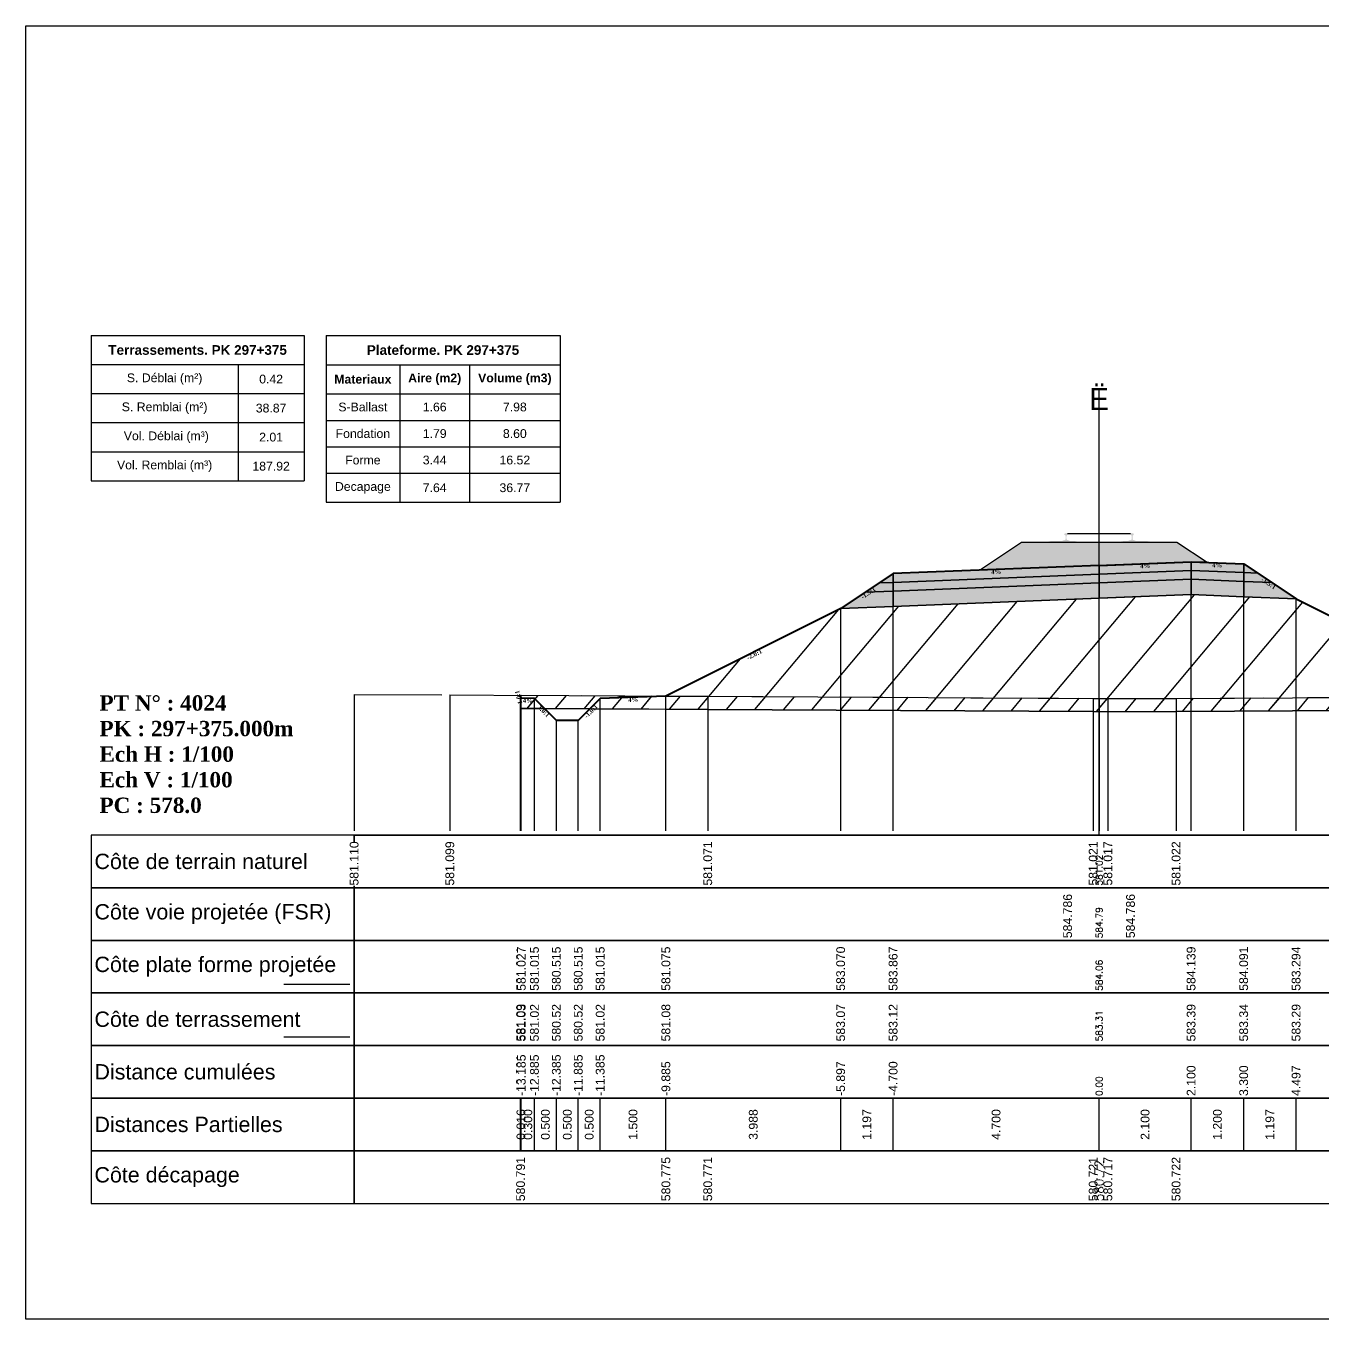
# Model space of a CAD drawing. Header units: millimetres. Extents: x 2762 to 3076, y 916 to 3305.
# Drawn here: x 3026.54 to 3056.12, y 2343.65 to 2373.15 of the extents above; entities that cross this region are included whole.
import ezdxf

# ---------------------------------------------------------------- set-up
doc = ezdxf.new("R2010")
doc.units = ezdxf.units.MM
doc.header["$LTSCALE"] = 2
doc.linetypes.add('CACHE', pattern=[9.525, 6.35, -3.175])
doc.linetypes.add('DASHED', pattern=[0.75, 0.5, -0.25])
for name, color, linetype in [('C-ANNO-TABL', 1, 'Continuous'), ('C-ANNO-TABL-TEXT', 150, 'Continuous'), ('C-ANNO-TABL-TITL', 150, 'Continuous'), ('C-ANNO-TABL-TTBL', 5, 'Continuous'), ('C-ROAD-CORR', 5, 'Continuous'), ('C-ROAD-SCTN', 7, 'Continuous')]:
    doc.layers.add(name, color=color, linetype=linetype)
doc.styles.add('ARIAL', font='arial.ttf')
doc.styles.add('C3D_Etiquette', font='romans.shx')
doc.styles.add('C3D_Profil_Travers', font='romans.shx')
doc.styles.get("Standard").update_dxf_attribs({"font": 'arial.ttf'})

msp = doc.modelspace()

# ---------------------------------------------------------------- hatches: boundary and pattern name
at = {"linetype": 'Continuous', "lineweight": -3}
msp.add_hatch(color=254, dxfattribs=at).paths.add_polyline_path([(3049.812, 2361.187), (3049.812, 2361.372), (3049.927, 2361.393), (3050.275, 2361.393), (3050.275, 2361.398), (3050.201, 2361.398), (3050.201, 2361.408), (3050.202, 2361.409), (3050.204, 2361.41), (3050.205, 2361.41), (3050.225, 2361.412), (3050.228, 2361.412), (3050.231, 2361.413), (3050.259, 2361.424), (3050.262, 2361.425), (3050.263, 2361.426), (3050.264, 2361.428), (3050.265, 2361.432), (3050.266, 2361.439), (3050.267, 2361.448), (3050.268, 2361.459), (3050.268, 2361.482), (3050.267, 2361.498), (3050.267, 2361.505), (3050.266, 2361.511), (3050.265, 2361.515), (3050.265, 2361.517), (3050.264, 2361.521), (3050.263, 2361.522), (3050.262, 2361.524), (3050.261, 2361.525), (3050.26, 2361.526), (3050.244, 2361.531), (3050.242, 2361.533), (3050.241, 2361.534), (3050.24, 2361.535), (3050.24, 2361.538), (3050.24, 2361.556), (3050.241, 2361.56), (3050.242, 2361.563), (3050.244, 2361.565), (3050.246, 2361.566), (3050.249, 2361.568), (3050.25, 2361.568), (3050.254, 2361.569), (3050.258, 2361.569), (3050.261, 2361.57), (3050.265, 2361.57), (3050.27, 2361.57), (3050.273, 2361.57), (3050.276, 2361.57), (3050.28, 2361.57), (3050.283, 2361.57), (3050.287, 2361.57), (3050.292, 2361.57), (3050.295, 2361.569), (3050.299, 2361.569), (3050.303, 2361.568), (3050.304, 2361.568), (3050.306, 2361.566), (3050.309, 2361.565), (3050.311, 2361.563), (3050.312, 2361.56), (3050.312, 2361.556), (3050.312, 2361.538), (3050.312, 2361.535), (3050.312, 2361.534), (3050.311, 2361.533), (3050.309, 2361.531), (3050.293, 2361.526), (3050.292, 2361.525), (3050.29, 2361.524), (3050.289, 2361.522), (3050.289, 2361.521), (3050.288, 2361.517), (3050.287, 2361.515), (3050.287, 2361.511), (3050.286, 2361.505), (3050.285, 2361.498), (3050.285, 2361.482), (3050.285, 2361.459), (3050.286, 2361.448), (3050.287, 2361.439), (3050.288, 2361.432), (3050.289, 2361.428), (3050.29, 2361.426), (3050.291, 2361.425), (3050.293, 2361.424), (3050.322, 2361.413), (3050.325, 2361.412), (3050.328, 2361.412), (3050.348, 2361.41), (3050.349, 2361.41), (3050.35, 2361.409), (3050.351, 2361.408), (3050.351, 2361.398), (3050.277, 2361.398), (3050.277, 2361.393), (3050.481, 2361.393), (3050.613, 2361.362), (3051.447, 2361.362), (3051.578, 2361.393), (3051.782, 2361.393), (3051.782, 2361.398), (3051.708, 2361.398), (3051.708, 2361.408), (3051.709, 2361.409), (3051.711, 2361.41), (3051.712, 2361.41), (3051.732, 2361.412), (3051.735, 2361.412), (3051.738, 2361.413), (3051.766, 2361.424), (3051.769, 2361.425), (3051.77, 2361.426), (3051.771, 2361.428), (3051.772, 2361.432), (3051.773, 2361.439), (3051.774, 2361.448), (3051.775, 2361.459), (3051.775, 2361.482), (3051.774, 2361.498), (3051.774, 2361.505), (3051.773, 2361.511), (3051.772, 2361.515), (3051.772, 2361.517), (3051.771, 2361.521), (3051.77, 2361.522), (3051.769, 2361.524), (3051.768, 2361.525), (3051.767, 2361.526), (3051.751, 2361.531), (3051.749, 2361.533), (3051.748, 2361.534), (3051.747, 2361.535), (3051.747, 2361.538), (3051.747, 2361.556), (3051.748, 2361.56), (3051.749, 2361.563), (3051.751, 2361.565), (3051.753, 2361.566), (3051.756, 2361.568), (3051.757, 2361.568), (3051.761, 2361.569), (3051.765, 2361.569), (3051.768, 2361.57), (3051.772, 2361.57), (3051.777, 2361.57), (3051.78, 2361.57), (3051.783, 2361.57), (3051.787, 2361.57), (3051.79, 2361.57), (3051.794, 2361.57), (3051.799, 2361.57), (3051.802, 2361.569), (3051.806, 2361.569), (3051.81, 2361.568), (3051.811, 2361.568), (3051.813, 2361.566), (3051.816, 2361.565), (3051.818, 2361.563), (3051.819, 2361.56), (3051.819, 2361.556), (3051.819, 2361.538), (3051.819, 2361.535), (3051.819, 2361.534), (3051.818, 2361.533), (3051.816, 2361.531), (3051.8, 2361.526), (3051.799, 2361.525), (3051.797, 2361.524), (3051.796, 2361.522), (3051.796, 2361.521), (3051.795, 2361.517), (3051.794, 2361.515), (3051.794, 2361.511), (3051.793, 2361.505), (3051.792, 2361.498), (3051.792, 2361.482), (3051.792, 2361.459), (3051.793, 2361.448), (3051.794, 2361.439), (3051.795, 2361.432), (3051.796, 2361.428), (3051.797, 2361.426), (3051.798, 2361.425), (3051.8, 2361.424), (3051.829, 2361.413), (3051.832, 2361.412), (3051.835, 2361.412), (3051.855, 2361.41), (3051.856, 2361.41), (3051.857, 2361.409), (3051.858, 2361.408), (3051.858, 2361.398), (3051.784, 2361.398), (3051.784, 2361.393), (3052.132, 2361.393), (3052.247, 2361.372), (3052.247, 2361.187)])
h = msp.add_hatch(dxfattribs=at)
h.set_pattern_fill('GRAVEL', color=252, scale=0.009, style=0)
h.set_pattern_definition([(228.0128, (3048.461781, 2360.958536), (-1.8288, -2.0574), [0.030755, -3.0447435]), (184.96974, (3048.441207, 2360.935676), (2.743199999, 0.228600013), [0.0527764, -5.2248644]), (132.51045, (3048.388629, 2360.931104), (2.286, -2.5146), [0.0372133, -3.684125]), (267.2737, (3048.299475, 2360.873954), (0.2286, 4.572), [0.0480604, -4.7579794]), (292.83365, (3048.297189, 2360.825948), (-1.143, 2.7432), [0.047127, -4.6655827]), (357.2737, (3048.315477, 2360.782514), (-4.572, 0.2286), [0.0480604, -4.7579794]), (37.69424, (3048.363483, 2360.7802276), (-2.9718, -2.286), [0.0635574, -6.2921804]), (72.25533, (3048.413775, 2360.81909), (1.6002, 5.0292), [0.0600048, -5.940473]), (121.42957, (3048.432063, 2360.87624), (-1.8288, 2.9718), [0.048223, -4.774099]), (175.23636, (3048.406917, 2360.917388), (2.5146, -0.2286), [0.055054, -2.697654]), (222.39744, (3048.352053, 2360.9219596), (-2.7432, -2.5146), [0.071197, -7.0485095]), (138.81407, (3048.52579, 2360.871668), (-1.6002, 1.3716), [0.0243004, -2.405751]), (171.46923, (3048.507501, 2360.88767), (2.9718, -0.4572), [0.0462314, -4.5769175]), (225, (3048.46178, 2360.89453), (-3e-17, -0.2286), [0.032329, -0.29096]), (203.1986, (3048.44578, 2360.92196), (1.143, 0.4572), [0.01741, -1.723556]), (291.8014, (3048.429777, 2360.9151), (-0.2286, 0.6858), [0.024621, -1.206428]), (30.9638, (3048.43892, 2360.89224), (0.6858, 0.4572), [0.039989, -1.292967]), (161.565, (3048.47321, 2360.912816), (0.4572, -0.2286), [0.028916, -0.693981]), (16.38954, (3048.297189, 2360.915102), (2.286, 0.6858), [0.040508, -4.0102944]), (70.34618, (3048.336051, 2360.926532), (-0.9144, -2.5146), [0.033984, -3.3643994]), (293.1986, (3048.47321, 2360.958536), (-0.4572, 1.143), [0.034819, -1.7061465]), (343.61046, (3048.486927, 2360.926532), (-2.286, 0.6858), [0.040508, -4.0102944]), (339.44395, (3048.29719, 2360.77337), (-1.143, 0.4572), [0.039063, -1.914096]), (294.77514, (3048.333765, 2360.759654), (-1.143, 2.5146), [0.0327305, -3.2403234]), (66.8014, (3048.475497, 2360.729936), (0.4572, 1.143), [0.034819, -1.7061465]), (17.35402, (3048.489213, 2360.76194), (-2.9718, -0.9144), [0.0383204, -3.793714]), (69.44395, (3048.363483, 2360.729936), (-0.4572, -1.143), [0.0195316, -1.933628]), (101.3099, (3048.46178, 2360.729936), (-0.2286, 0.9144), [0.011656, -1.1539795]), (165.9638, (3048.459495, 2360.741366), (0.6858, -0.2286), [0.047127, -0.895415]), (186.009, (3048.413775, 2360.752796), (2.286, 0.2286), [0.043674, -4.323723]), (303.69, (3048.43892, 2360.87167), (-0.2286, 0.4572), [0.032969, -0.79126]), (353.15723, (3048.457209, 2360.844236), (3.8862, -0.4572), [0.05756, -5.698441]), (60.9454, (3048.51436, 2360.837378), (-0.9144, -1.6002), [0.023536, -2.330045]), (90, (3048.5258, 2360.85795), (-0.2286, 0.2286), [0.013716, -0.214884]), (120.25644, (3048.409203, 2360.759654), (0.9144, -1.6002), [0.031758, -3.1440547]), (48.0128, (3048.393201, 2360.787086), (1.8288, 2.0574), [0.06151, -3.0139886]), (0, (3048.43435, 2360.8328), (0.2286, 0.2286), [0.059436, -0.169164]), (325.30485, (3048.493785, 2360.832806), (2.286, -1.6002), [0.036145, -3.5783385]), (254.0546, (3048.523503, 2360.812232), (-0.2286, -0.9144), [0.033285, -1.6309485]), (207.64598, (3048.514359, 2360.780228), (-4.3434, -2.286), [0.054193, -5.365122]), (175.42608, (3048.466353, 2360.755082), (-2.9718, 0.2286), [0.0573327, -5.675926])])
h.paths.add_polyline_path([(3048.297, 2360.73), (3049.255, 2361.368), (3052.805, 2361.368), (3053.494, 2360.909), (3053.13, 2360.923)])
h = msp.add_hatch(color=11, dxfattribs=at)
h.paths.add_polyline_path([(3054.33, 2360.675), (3054.33, 2360.875), (3054.649, 2360.662)])
h.paths.add_polyline_path([(3053.13, 2360.723), (3053.13, 2360.923), (3054.33, 2360.875), (3054.33, 2360.675)])
h.paths.add_polyline_path([(3051.03, 2360.639), (3051.03, 2360.839), (3053.13, 2360.923), (3053.13, 2360.723)])
h.paths.add_polyline_path([(3046.33, 2360.451), (3046.33, 2360.651), (3051.03, 2360.839), (3051.03, 2360.639)])
h.paths.add_polyline_path([(3046.01, 2360.438), (3046.33, 2360.651), (3046.33, 2360.451)])
h = msp.add_hatch(color=30, dxfattribs=at)
h.paths.add_polyline_path([(3054.33, 2360.475), (3054.33, 2360.675), (3054.649, 2360.662), (3054.968, 2360.45)])
h.paths.add_polyline_path([(3053.13, 2360.523), (3053.13, 2360.723), (3054.33, 2360.675), (3054.33, 2360.475)])
h.paths.add_polyline_path([(3051.03, 2360.439), (3051.03, 2360.639), (3053.13, 2360.723), (3053.13, 2360.523)])
h.paths.add_polyline_path([(3046.33, 2360.251), (3046.33, 2360.451), (3051.03, 2360.639), (3051.03, 2360.439)])
h.paths.add_polyline_path([(3045.691, 2360.226), (3046.01, 2360.438), (3046.33, 2360.451), (3046.33, 2360.251)])
h = msp.add_hatch(color=83, dxfattribs=at)
h.paths.add_polyline_path([(3054.33, 2360.125), (3054.33, 2360.475), (3054.968, 2360.45), (3055.526, 2360.077)])
h.paths.add_polyline_path([(3053.13, 2360.173), (3053.13, 2360.523), (3054.33, 2360.475), (3054.33, 2360.125)])
h.paths.add_polyline_path([(3051.03, 2360.089), (3051.03, 2360.439), (3053.13, 2360.523), (3053.13, 2360.173)])
h.paths.add_polyline_path([(3046.33, 2359.901), (3046.33, 2360.251), (3051.03, 2360.439), (3051.03, 2360.089)])
h.paths.add_polyline_path([(3045.133, 2359.853), (3045.691, 2360.226), (3046.33, 2360.251), (3046.33, 2359.901)])
h = msp.add_hatch(dxfattribs=at)
h.set_pattern_fill('_U', color=3, angle=50, style=0, pattern_type=0)
h.set_pattern_definition([(50, (3062.7669, 2357.5597), (-0.766044, 0.642788), [])])
h.paths.add_polyline_path([(3062.767, 2357.56), (3062.992, 2357.785), (3063.292, 2357.797), (3063.308, 2357.863), (3063.308, 2357.563)])
h.paths.add_polyline_path([(3039.413, 2357.568), (3039.645, 2357.799), (3041.145, 2357.859), (3045.133, 2359.853), (3053.13, 2360.173), (3055.526, 2360.077), (3059.992, 2357.845), (3061.492, 2357.785), (3061.722, 2357.554), (3052.787, 2357.506), (3051.231, 2357.5), (3050.896, 2357.505), (3042.1, 2357.555)])
h.paths.add_polyline_path([(3037.829, 2357.575), (3037.829, 2357.875), (3037.845, 2357.811), (3038.145, 2357.799), (3038.371, 2357.573)])
h = msp.add_hatch(dxfattribs=at)
h.set_pattern_fill('_U', color=150, scale=0.5, angle=50, style=0, pattern_type=0)
h.set_pattern_definition([(50, (3062.7669, 2357.5597), (-0.383022, 0.321394), [])])
h.paths.add_polyline_path([(3062.767, 2357.56), (3062.992, 2357.785), (3063.292, 2357.797), (3063.308, 2357.863), (3063.308, 2357.563)])
h.paths.add_polyline_path([(3059.992, 2357.845), (3063.308, 2357.863), (3063.292, 2357.797), (3062.992, 2357.785), (3062.767, 2357.56), (3061.722, 2357.554), (3061.492, 2357.785)])
h.paths.add_polyline_path([(3039.413, 2357.568), (3039.645, 2357.799), (3041.145, 2357.859), (3042.1, 2357.855), (3050.896, 2357.805), (3051.231, 2357.8), (3052.787, 2357.806), (3059.992, 2357.845), (3061.492, 2357.785), (3061.722, 2357.554), (3052.787, 2357.506), (3051.231, 2357.5), (3050.896, 2357.505), (3042.1, 2357.555)])
h.paths.add_polyline_path([(3037.829, 2357.875), (3041.145, 2357.859), (3039.645, 2357.799), (3039.413, 2357.568), (3038.371, 2357.573), (3038.145, 2357.799), (3037.845, 2357.811)])
h.paths.add_polyline_path([(3037.829, 2357.575), (3037.829, 2357.875), (3037.845, 2357.811), (3038.145, 2357.799), (3038.371, 2357.573)])

# ---------------------------------------------------------------- linework, layer by layer
at = {"color": 7, "linetype": 'Continuous', "lineweight": -3}
for p, q in [((3051.03, 2354.684), (3051.03, 2364.884)), ((3034.029, 2354.684), (3068.031, 2354.684)), ((3037.829, 2347.484), (3037.829, 2348.684)), ((3037.845, 2347.484), (3037.845, 2348.684)), ((3037.845, 2347.484), (3037.845, 2348.684)), ((3038.145, 2347.484), (3038.145, 2348.684)), ((3038.145, 2347.484), (3038.145, 2348.684)), ((3038.645, 2347.484), (3038.645, 2348.684)), ((3038.645, 2347.484), (3038.645, 2348.684)), ((3039.145, 2347.484), (3039.145, 2348.684)), ((3039.145, 2347.484), (3039.145, 2348.684)), ((3039.645, 2347.484), (3039.645, 2348.684)), ((3039.645, 2347.484), (3039.645, 2348.684)), ((3041.145, 2347.484), (3041.145, 2348.684)), ((3041.145, 2347.484), (3041.145, 2348.684)), ((3045.133, 2347.484), (3045.133, 2348.684)), ((3045.133, 2347.484), (3045.133, 2348.684)), ((3046.33, 2347.484), (3046.33, 2348.684)), ((3046.33, 2347.484), (3046.33, 2348.684)), ((3051.03, 2347.484), (3051.03, 2348.684)), ((3051.03, 2347.484), (3051.03, 2348.684)), ((3053.13, 2347.484), (3053.13, 2348.684)), ((3053.13, 2347.484), (3053.13, 2348.684)), ((3054.33, 2347.484), (3054.33, 2348.684)), ((3054.33, 2347.484), (3054.33, 2348.684)), ((3055.526, 2347.484), (3055.526, 2348.684)), ((3055.526, 2347.484), (3055.526, 2348.684))]:
    msp.add_line(p, q, dxfattribs=at)
at = {"color": 251, "linetype": 'Continuous', "lineweight": -3}
for p, q in [((3048.297, 2360.73), (3049.255, 2361.368)), ((3049.255, 2361.368), (3052.805, 2361.368)), ((3052.805, 2361.368), (3053.494, 2360.909)), ((3053.13, 2360.923), (3048.297, 2360.73)), ((3051.03, 2360.839), (3053.13, 2360.923)), ((3053.494, 2360.909), (3053.13, 2360.923)), ((3053.13, 2360.723), (3053.13, 2360.923)), ((3053.13, 2360.923), (3054.33, 2360.875)), ((3053.13, 2360.923), (3053.13, 2360.723)), ((3046.01, 2360.438), (3046.33, 2360.651)), ((3046.33, 2360.651), (3051.03, 2360.839)), ((3046.33, 2360.451), (3046.33, 2360.651)), ((3046.33, 2360.651), (3046.33, 2360.451)), ((3051.03, 2360.639), (3046.33, 2360.451)), ((3051.03, 2360.639), (3051.03, 2360.839)), ((3051.03, 2360.839), (3051.03, 2360.639)), ((3053.13, 2360.723), (3051.03, 2360.639)), ((3054.33, 2360.675), (3053.13, 2360.723)), ((3054.33, 2360.675), (3054.33, 2360.875)), ((3054.33, 2360.875), (3054.649, 2360.662)), ((3054.33, 2360.875), (3054.33, 2360.675)), ((3054.649, 2360.662), (3054.33, 2360.675)), ((3046.33, 2360.451), (3046.01, 2360.438))]:
    msp.add_line(p, q, dxfattribs=at)
at = {"color": 53, "linetype": 'Continuous', "lineweight": -3}
for p, q in [((3046.33, 2360.451), (3051.03, 2360.639)), ((3051.03, 2360.639), (3053.13, 2360.723)), ((3051.03, 2360.439), (3051.03, 2360.639)), ((3051.03, 2360.639), (3051.03, 2360.439)), ((3053.13, 2360.523), (3053.13, 2360.723)), ((3053.13, 2360.723), (3054.33, 2360.675)), ((3053.13, 2360.723), (3053.13, 2360.523)), ((3054.33, 2360.475), (3054.33, 2360.675)), ((3054.33, 2360.675), (3054.649, 2360.662)), ((3054.33, 2360.675), (3054.33, 2360.475)), ((3054.649, 2360.662), (3054.968, 2360.45)), ((3045.691, 2360.226), (3046.01, 2360.438)), ((3046.01, 2360.438), (3046.33, 2360.451)), ((3046.33, 2360.251), (3046.33, 2360.451)), ((3046.33, 2360.451), (3046.33, 2360.251)), ((3051.03, 2360.439), (3046.33, 2360.251)), ((3046.33, 2360.251), (3051.03, 2360.439)), ((3053.13, 2360.523), (3051.03, 2360.439)), ((3051.03, 2360.439), (3053.13, 2360.523)), ((3051.03, 2360.089), (3051.03, 2360.439)), ((3051.03, 2360.439), (3051.03, 2360.089)), ((3054.33, 2360.475), (3053.13, 2360.523)), ((3053.13, 2360.173), (3053.13, 2360.523)), ((3053.13, 2360.523), (3054.33, 2360.475)), ((3053.13, 2360.523), (3053.13, 2360.173)), ((3054.968, 2360.45), (3054.33, 2360.475)), ((3054.33, 2360.125), (3054.33, 2360.475)), ((3054.33, 2360.475), (3054.968, 2360.45)), ((3054.33, 2360.475), (3054.33, 2360.125)), ((3054.968, 2360.45), (3055.526, 2360.077)), ((3045.133, 2359.853), (3045.691, 2360.226)), ((3046.33, 2360.251), (3045.691, 2360.226)), ((3045.691, 2360.226), (3046.33, 2360.251)), ((3046.33, 2359.901), (3046.33, 2360.251)), ((3046.33, 2360.251), (3046.33, 2359.901)), ((3051.03, 2360.089), (3046.33, 2359.901)), ((3053.13, 2360.173), (3051.03, 2360.089)), ((3054.33, 2360.125), (3053.13, 2360.173)), ((3055.526, 2360.077), (3054.33, 2360.125)), ((3046.33, 2359.901), (3045.133, 2359.853))]:
    msp.add_line(p, q, dxfattribs=at)
at = {"color": 253, "linetype": 'Continuous', "lineweight": -3}
for p, q in [((3045.133, 2359.853), (3053.13, 2360.173)), ((3053.13, 2360.173), (3055.526, 2360.077)), ((3055.526, 2360.077), (3059.992, 2357.845)), ((3041.145, 2357.859), (3045.133, 2359.853)), ((3037.829, 2357.875), (3041.145, 2357.859)), ((3037.845, 2357.811), (3037.829, 2357.875)), ((3037.829, 2357.575), (3037.829, 2357.875)), ((3037.829, 2357.875), (3037.845, 2357.811)), ((3037.829, 2357.575), (3037.829, 2357.875)), ((3037.829, 2357.875), (3037.845, 2357.811)), ((3038.145, 2357.799), (3037.845, 2357.811)), ((3037.845, 2357.811), (3038.145, 2357.799)), ((3037.845, 2357.811), (3038.145, 2357.799)), ((3038.371, 2357.573), (3038.145, 2357.799)), ((3038.145, 2357.799), (3038.371, 2357.573)), ((3038.145, 2357.799), (3038.371, 2357.573)), ((3039.413, 2357.568), (3039.645, 2357.799)), ((3039.645, 2357.799), (3039.413, 2357.568)), ((3039.413, 2357.568), (3039.645, 2357.799)), ((3039.645, 2357.799), (3041.145, 2357.859)), ((3041.145, 2357.859), (3039.645, 2357.799)), ((3039.645, 2357.799), (3041.145, 2357.859)), ((3041.145, 2357.859), (3042.1, 2357.855)), ((3042.1, 2357.855), (3050.896, 2357.805)), ((3050.896, 2357.805), (3051.231, 2357.8)), ((3051.231, 2357.8), (3052.787, 2357.806)), ((3052.787, 2357.806), (3059.992, 2357.845)), ((3038.371, 2357.573), (3037.829, 2357.575)), ((3038.371, 2357.573), (3037.829, 2357.575)), ((3039.413, 2357.568), (3038.371, 2357.573)), ((3038.371, 2357.573), (3039.413, 2357.568)), ((3038.645, 2357.299), (3038.371, 2357.573)), ((3039.413, 2357.568), (3039.145, 2357.299)), ((3042.1, 2357.555), (3039.413, 2357.568)), ((3042.1, 2357.555), (3039.413, 2357.568)), ((3050.896, 2357.505), (3042.1, 2357.555)), ((3050.896, 2357.505), (3042.1, 2357.555)), ((3051.231, 2357.5), (3050.896, 2357.505)), ((3051.231, 2357.5), (3050.896, 2357.505)), ((3052.787, 2357.506), (3051.231, 2357.5)), ((3052.787, 2357.506), (3051.231, 2357.5)), ((3061.722, 2357.554), (3052.787, 2357.506)), ((3061.722, 2357.554), (3052.787, 2357.506)), ((3039.145, 2357.299), (3038.645, 2357.299))]:
    msp.add_line(p, q, dxfattribs=at)
at = {"color": 8, "linetype": 'CACHE', "lineweight": -3}
for p, q in [((3051.03, 2354.784), (3051.03, 2360.089)), ((3051.03, 2354.784), (3051.03, 2360.089)), ((3053.13, 2354.784), (3053.13, 2360.173)), ((3054.33, 2354.784), (3054.33, 2360.125)), ((3055.526, 2354.784), (3055.526, 2360.077)), ((3045.133, 2354.784), (3045.133, 2359.853)), ((3046.33, 2354.784), (3046.33, 2359.901)), ((3037.829, 2354.784), (3037.829, 2357.875)), ((3037.845, 2354.784), (3037.845, 2357.811)), ((3038.145, 2354.784), (3038.145, 2357.799)), ((3039.645, 2354.784), (3039.645, 2357.799)), ((3041.145, 2354.784), (3041.145, 2357.859)), ((3038.645, 2354.784), (3038.645, 2357.299)), ((3039.145, 2354.784), (3039.145, 2357.299))]:
    msp.add_line(p, q, dxfattribs=at)
at = {"color": 105, "linetype": 'DASHED', "lineweight": -3, "ltscale": 2}
for p, q in [((3034.03, 2357.894), (3036.214, 2357.883)), ((3036.214, 2357.883), (3042.1, 2357.855)), ((3042.1, 2357.855), (3050.896, 2357.805)), ((3050.896, 2357.805), (3051.03, 2357.803)), ((3051.03, 2357.803), (3051.231, 2357.8)), ((3051.231, 2357.8), (3052.787, 2357.806)), ((3052.787, 2357.806), (3068.03, 2357.888))]:
    msp.add_line(p, q, dxfattribs=at)
at = {"color": 98, "linetype": 'CACHE', "lineweight": -3}
for p, q in [((3034.03, 2357.894), (3034.03, 2354.784)), ((3036.214, 2357.883), (3036.214, 2354.784)), ((3042.1, 2357.855), (3042.1, 2354.784)), ((3050.896, 2357.805), (3050.896, 2354.784)), ((3051.03, 2357.803), (3051.03, 2354.784)), ((3051.231, 2357.8), (3051.231, 2354.784)), ((3052.787, 2357.806), (3052.787, 2354.784))]:
    msp.add_line(p, q, dxfattribs=at)
at = {"color": 6, "linetype": 'Continuous', "lineweight": -3}
for p, q in [((3037.829, 2357.575), (3041.145, 2357.559)), ((3041.145, 2357.559), (3042.1, 2357.555)), ((3042.1, 2357.555), (3050.896, 2357.505)), ((3050.896, 2357.505), (3051.03, 2357.503)), ((3051.03, 2357.503), (3051.231, 2357.5)), ((3051.231, 2357.5), (3052.787, 2357.506)), ((3052.787, 2357.506), (3059.992, 2357.545))]:
    msp.add_line(p, q, dxfattribs=at)
at = {"color": 154, "linetype": 'Continuous', "lineweight": -3}
msp.add_line((3032.429, 2351.284), (3033.929, 2351.284), dxfattribs=at)
at = {"color": 1, "linetype": 'Continuous', "lineweight": -3}
msp.add_line((3032.429, 2350.084), (3033.929, 2350.084), dxfattribs=at)
at = {"color": 7, "linetype": 'Continuous', "lineweight": -3}
for points in [[(3034.029, 2353.484), (3034.029, 2354.684), (3028.029, 2354.684), (3028.029, 2353.484)], [(3034.029, 2353.484), (3068.031, 2353.484), (3068.031, 2354.684), (3034.029, 2354.684)], [(3034.029, 2352.284), (3034.029, 2353.484), (3028.029, 2353.484), (3028.029, 2352.284)], [(3034.029, 2352.284), (3068.031, 2352.284), (3068.031, 2353.484), (3034.029, 2353.484)], [(3034.029, 2351.084), (3034.029, 2352.284), (3028.029, 2352.284), (3028.029, 2351.084)], [(3034.029, 2351.084), (3068.031, 2351.084), (3068.031, 2352.284), (3034.029, 2352.284)], [(3034.029, 2349.884), (3034.029, 2351.084), (3028.029, 2351.084), (3028.029, 2349.884)], [(3034.029, 2349.884), (3068.031, 2349.884), (3068.031, 2351.084), (3034.029, 2351.084)], [(3034.029, 2348.684), (3034.029, 2349.884), (3028.029, 2349.884), (3028.029, 2348.684)], [(3034.029, 2348.684), (3068.031, 2348.684), (3068.031, 2349.884), (3034.029, 2349.884)], [(3034.029, 2347.484), (3034.029, 2348.684), (3028.029, 2348.684), (3028.029, 2347.484)], [(3034.029, 2347.484), (3068.031, 2347.484), (3068.031, 2348.684), (3034.029, 2348.684)], [(3034.029, 2346.284), (3034.029, 2347.484), (3028.029, 2347.484), (3028.029, 2346.284)], [(3034.029, 2346.284), (3068.031, 2346.284), (3068.031, 2347.484), (3034.029, 2347.484)]]:
    msp.add_3dface(points, dxfattribs=at)
at = {"layer": 'C-ANNO-TABL', "color": 7, "linetype": 'Continuous', "lineweight": -3}
for p, q in [((3028.029, 2365.419), (3031.382, 2365.419)), ((3031.382, 2365.419), (3032.888, 2365.419)), ((3031.382, 2365.419), (3031.382, 2364.757)), ((3033.388, 2365.416), (3035.07, 2365.416)), ((3035.07, 2365.416), (3036.666, 2365.416)), ((3035.07, 2365.416), (3035.07, 2364.754)), ((3036.666, 2365.416), (3038.728, 2365.416)), ((3036.666, 2365.416), (3036.666, 2364.754)), ((3028.029, 2364.757), (3031.382, 2364.757)), ((3031.382, 2364.757), (3032.888, 2364.757)), ((3031.382, 2364.757), (3031.382, 2364.095)), ((3033.388, 2364.754), (3035.07, 2364.754)), ((3035.07, 2364.754), (3036.666, 2364.754)), ((3035.07, 2364.754), (3035.07, 2364.147)), ((3036.666, 2364.754), (3038.728, 2364.754)), ((3036.666, 2364.754), (3036.666, 2364.147)), ((3028.029, 2364.095), (3031.382, 2364.095)), ((3031.382, 2364.095), (3032.888, 2364.095)), ((3031.382, 2364.095), (3031.382, 2363.432)), ((3033.388, 2364.147), (3035.07, 2364.147)), ((3035.07, 2364.147), (3036.666, 2364.147)), ((3035.07, 2364.147), (3035.07, 2363.543)), ((3036.666, 2364.147), (3038.728, 2364.147)), ((3036.666, 2364.147), (3036.666, 2363.543)), ((3028.029, 2363.432), (3031.382, 2363.432)), ((3031.382, 2363.432), (3032.888, 2363.432)), ((3031.382, 2363.432), (3031.382, 2362.77)), ((3033.388, 2363.543), (3035.07, 2363.543)), ((3035.07, 2363.543), (3036.666, 2363.543)), ((3035.07, 2363.543), (3035.07, 2362.939)), ((3036.666, 2363.543), (3038.728, 2363.543)), ((3036.666, 2363.543), (3036.666, 2362.939)), ((3033.388, 2362.939), (3035.07, 2362.939)), ((3035.07, 2362.939), (3036.666, 2362.939)), ((3035.07, 2362.939), (3035.07, 2362.28)), ((3036.666, 2362.939), (3038.728, 2362.939)), ((3036.666, 2362.939), (3036.666, 2362.28))]:
    msp.add_line(p, q, dxfattribs=at)
at = {"layer": 'C-ANNO-TABL-TTBL', "color": 7, "linetype": 'Continuous', "lineweight": -3}
for p, q in [((3028.029, 2366.084), (3032.888, 2366.084)), ((3028.029, 2366.084), (3028.029, 2365.419)), ((3032.888, 2366.084), (3032.888, 2365.419)), ((3033.388, 2366.084), (3038.728, 2366.084)), ((3033.388, 2366.084), (3033.388, 2365.416)), ((3038.728, 2366.084), (3038.728, 2365.416)), ((3028.029, 2365.419), (3028.029, 2364.757)), ((3032.888, 2365.419), (3032.888, 2364.757)), ((3033.388, 2365.416), (3033.388, 2364.754)), ((3038.728, 2365.416), (3038.728, 2364.754)), ((3028.029, 2364.757), (3028.029, 2364.095)), ((3032.888, 2364.757), (3032.888, 2364.095)), ((3033.388, 2364.754), (3033.388, 2364.147)), ((3038.728, 2364.754), (3038.728, 2364.147)), ((3028.029, 2364.095), (3028.029, 2363.432)), ((3032.888, 2364.095), (3032.888, 2363.432)), ((3033.388, 2364.147), (3033.388, 2363.543)), ((3038.728, 2364.147), (3038.728, 2363.543)), ((3028.029, 2363.432), (3028.029, 2362.77)), ((3032.888, 2363.432), (3032.888, 2362.77)), ((3033.388, 2363.543), (3033.388, 2362.939)), ((3038.728, 2363.543), (3038.728, 2362.939)), ((3028.029, 2362.77), (3031.382, 2362.77)), ((3031.382, 2362.77), (3032.888, 2362.77)), ((3033.388, 2362.939), (3033.388, 2362.28)), ((3038.728, 2362.939), (3038.728, 2362.28)), ((3033.388, 2362.28), (3035.07, 2362.28)), ((3035.07, 2362.28), (3036.666, 2362.28)), ((3036.666, 2362.28), (3038.728, 2362.28))]:
    msp.add_line(p, q, dxfattribs=at)
at = {"layer": 'C-ROAD-CORR', "color": 1, "linetype": 'Continuous', "lineweight": 40}
for p, q in [((3051.03, 2360.839), (3053.13, 2360.923)), ((3053.13, 2360.923), (3054.33, 2360.875)), ((3046.33, 2360.651), (3045.133, 2359.853)), ((3051.03, 2360.839), (3046.33, 2360.651)), ((3054.33, 2360.875), (3055.526, 2360.077)), ((3055.526, 2360.077), (3059.992, 2357.845)), ((3045.133, 2359.853), (3041.145, 2357.859)), ((3037.845, 2357.811), (3037.829, 2357.875)), ((3038.145, 2357.799), (3037.845, 2357.811)), ((3038.645, 2357.299), (3038.145, 2357.799)), ((3039.645, 2357.799), (3039.145, 2357.299)), ((3041.145, 2357.859), (3039.645, 2357.799)), ((3039.145, 2357.299), (3038.645, 2357.299))]:
    msp.add_line(p, q, dxfattribs=at)
at = {"layer": 'C-ROAD-CORR', "color": 102, "linetype": 'Continuous', "lineweight": -3, "ltscale": 0.5}
for p, q in [((3051.03, 2360.089), (3046.33, 2359.901)), ((3051.03, 2360.089), (3053.13, 2360.173)), ((3053.13, 2360.173), (3054.33, 2360.125)), ((3054.33, 2360.125), (3055.526, 2360.077)), ((3046.33, 2359.901), (3045.133, 2359.853))]:
    msp.add_line(p, q, dxfattribs=at)
at = {"layer": 'C-ROAD-CORR', "color": 1, "linetype": 'Continuous', "lineweight": -3}
for p, q in [((3038.645, 2357.299), (3038.145, 2357.799)), ((3039.645, 2357.799), (3039.145, 2357.299))]:
    msp.add_line(p, q, dxfattribs=at)
at = {"layer": 'C-ROAD-SCTN', "color": 154, "linetype": 'Continuous', "lineweight": -3}
for p, q in [((3050.312, 2361.57), (3051.03, 2361.57)), ((3051.03, 2361.57), (3051.747, 2361.57)), ((3051.03, 2360.839), (3053.13, 2360.923)), ((3053.13, 2360.923), (3054.33, 2360.875)), ((3045.133, 2359.853), (3046.33, 2360.651)), ((3046.33, 2360.651), (3051.03, 2360.839)), ((3054.33, 2360.875), (3055.526, 2360.077)), ((3055.526, 2360.077), (3059.992, 2357.845)), ((3041.145, 2357.859), (3045.133, 2359.853)), ((3037.829, 2357.875), (3037.845, 2357.811)), ((3037.845, 2357.811), (3038.145, 2357.799)), ((3038.145, 2357.799), (3038.645, 2357.299)), ((3039.145, 2357.299), (3039.645, 2357.799)), ((3039.645, 2357.799), (3041.145, 2357.859)), ((3038.645, 2357.299), (3039.145, 2357.299))]:
    msp.add_line(p, q, dxfattribs=at)
at = {"layer": 'C-ROAD-SCTN', "color": 140, "linetype": 'Continuous', "lineweight": -3}
for p, q in [((3048.297, 2360.73), (3049.255, 2361.368)), ((3049.255, 2361.368), (3049.298, 2361.368)), ((3049.298, 2361.368), (3051.03, 2361.368)), ((3051.03, 2361.368), (3052.761, 2361.368)), ((3052.761, 2361.368), (3052.805, 2361.368)), ((3052.805, 2361.368), (3053.494, 2360.909))]:
    msp.add_line(p, q, dxfattribs=at)
at = {"layer": 'C-ROAD-SCTN', "color": 1, "linetype": 'Continuous', "lineweight": -3}
for p, q in [((3046.33, 2359.901), (3051.03, 2360.089)), ((3051.03, 2360.089), (3053.13, 2360.173)), ((3053.13, 2360.173), (3054.33, 2360.125)), ((3054.33, 2360.125), (3055.526, 2360.077)), ((3055.526, 2360.077), (3059.992, 2357.845)), ((3041.145, 2357.859), (3045.133, 2359.853)), ((3045.133, 2359.853), (3046.33, 2359.901)), ((3037.829, 2357.875), (3037.845, 2357.811)), ((3037.845, 2357.811), (3038.145, 2357.799)), ((3038.145, 2357.799), (3038.645, 2357.299)), ((3039.145, 2357.299), (3039.645, 2357.799)), ((3039.645, 2357.799), (3041.145, 2357.859)), ((3038.645, 2357.299), (3039.145, 2357.299))]:
    msp.add_line(p, q, dxfattribs=at)

# ---------------------------------------------------------------- texts
at = {"color": 7, "linetype": 'Continuous', "lineweight": -3}
for s, insert, char_height, attachment_point, style in [('{\\fWingdings|b0|i0|c2|p0;Ë}', (3051.03, 2364.384), 0.5, 8, 'C3D_Profil_Travers'), ('{\\fTimes New Roman|b1|i0|c0|p18;PT N° : 4024\\PPK : 297+375.000m\\PEch H : 1/100\\PEch V : 1/100\\PPC : 578.0}', (3028.218, 2355.184), 0.35, 7, 'C3D_Profil_Travers'), ('{\\fArial|b0|i0|c0|p34;Côte de terrain naturel}', (3028.104, 2354.084), 0.35, 4, 'C3D_Etiquette'), ('{\\fArial|b0|i0|c0|p34;Côte plate forme projetée}', (3028.104, 2351.684), 0.35, 4, 'C3D_Etiquette'), ('{\\fArial|b0|i0|c0|p34;Côte de terrassement}', (3028.104, 2350.484), 0.35, 4, 'C3D_Etiquette'), ('{\\fArial|b0|i0|c0|p34;Distance cumulées}', (3028.104, 2349.284), 0.35, 4, 'C3D_Etiquette'), ('{\\fArial|b0|i0|c0|p34;Distances Partielles}', (3028.104, 2348.084), 0.35, 4, 'C3D_Etiquette'), ('{\\fArial|b0|i0|c0|p34;Côte décapage}', (3028.104, 2346.884), 0.35, 4, 'C3D_Etiquette')]:
    msp.add_mtext(s, dxfattribs=dict(at, insert=insert, char_height=char_height, attachment_point=attachment_point, style=style))
at = {"color": 7, "linetype": 'Continuous', "lineweight": -3, "char_height": 0.1, "style": 'C3D_Etiquette'}
for s, insert, width, attachment_point, rotation in [('{\\fTimes New Roman|b1|i0|c0|p18;4%}', (3048.68, 2360.741), 0.42071, 2, 2.2906), ('{\\fTimes New Roman|b1|i0|c0|p18;4%}', (3052.08, 2360.877), 0.37094, 2, 2.2906), ('{\\fTimes New Roman|b1|i0|c0|p18;4%}', (3053.729, 2360.895), 0.42071, 2, 357.7094), ('{\\fTimes New Roman|b1|i0|c0|p18;-1.5:1}', (3045.733, 2360.249), 0.34598, 2, 33.6901), ('{\\fTimes New Roman|b1|i0|c0|p18;-1.5:1}', (3054.926, 2360.473), 0.34598, 2, 326.3099), ('{\\fTimes New Roman|b1|i0|c0|p18;-2.0:1}', (3043.141, 2358.853), 0.34598, 2, 26.5651), ('{\\fTimes New Roman|b1|i0|c0|p18;1.0:1}', (3037.833, 2357.842), 0.29446, 8, 104.0362), ('{\\fTimes New Roman|b1|i0|c0|p18;4%}', (3037.995, 2357.801), 0.37094, 2, 357.7094), ('{\\fTimes New Roman|b1|i0|c0|p18;-1.0:1}', (3039.398, 2357.546), 0.34598, 2, 45), ('{\\fTimes New Roman|b1|i0|c0|p18;4%}', (3040.395, 2357.825), 0.42071, 2, 2.2906), ('{\\fTimes New Roman|b1|i0|c0|p18;1.0:1}', (3038.392, 2357.546), 0.29001, 2, 315)]:
    msp.add_mtext(s, dxfattribs=dict(at, insert=insert, width=width, attachment_point=attachment_point, rotation=rotation))
at = {"color": 7, "linetype": 'Continuous', "lineweight": -3, "insert": (3028.104, 2352.884), "char_height": 0.35, "attachment_point": 4}
msp.add_mtext('{\\fArial|b0|i0|c0|p34;Côte voie projetée (FSR)}', dxfattribs=at)
at = {"color": 7, "linetype": 'Continuous', "lineweight": -3, "rotation": 90, "style": 'C3D_Profil_Travers'}
for s, insert, char_height, attachment_point in [('584.79', (3051.03, 2352.334), 0.15, 4), ('584.06', (3051.03, 2351.134), 0.15, 4), ('{\\fArial|b0|i0|c0|p34;581.09}', (3037.829, 2349.979), 0.2, 4), ('{\\fArial|b0|i0|c0|p34;581.03}', (3037.845, 2349.979), 0.2, 4), ('{\\fArial|b0|i0|c0|p34;581.02}', (3038.145, 2349.979), 0.2, 4), ('{\\fArial|b0|i0|c0|p34;580.52}', (3038.645, 2349.979), 0.2, 4), ('{\\fArial|b0|i0|c0|p34;580.52}', (3039.145, 2349.979), 0.2, 4), ('{\\fArial|b0|i0|c0|p34;581.02}', (3039.645, 2349.979), 0.2, 4), ('{\\fArial|b0|i0|c0|p34;581.08}', (3041.145, 2349.979), 0.2, 4), ('{\\fArial|b0|i0|c0|p34;583.07}', (3045.133, 2349.979), 0.2, 4), ('{\\fArial|b0|i0|c0|p34;583.12}', (3046.33, 2349.979), 0.2, 4), ('583.31', (3051.03, 2349.979), 0.15, 4), ('{\\fArial|b0|i0|c0|p34;583.39}', (3053.13, 2349.979), 0.2, 4), ('{\\fArial|b0|i0|c0|p34;583.34}', (3054.33, 2349.979), 0.2, 4), ('{\\fArial|b0|i0|c0|p34;583.29}', (3055.526, 2349.979), 0.2, 4), ('0.00', (3051.03, 2348.734), 0.15, 4), ('{\\fArial|b0|i0|c0|p34;0.016}', (3037.837, 2348.084), 0.2, 5), ('{\\fArial|b0|i0|c0|p34;0.300}', (3037.995, 2348.084), 0.2, 5), ('{\\fArial|b0|i0|c0|p34;0.500}', (3038.395, 2348.084), 0.2, 5), ('{\\fArial|b0|i0|c0|p34;0.500}', (3038.895, 2348.084), 0.2, 5), ('{\\fArial|b0|i0|c0|p34;0.500}', (3039.395, 2348.084), 0.2, 5), ('{\\fArial|b0|i0|c0|p34;1.500}', (3040.395, 2348.084), 0.2, 5), ('{\\fArial|b0|i0|c0|p34;3.988}', (3043.139, 2348.084), 0.2, 5), ('{\\fArial|b0|i0|c0|p34;1.197}', (3045.731, 2348.084), 0.2, 5), ('{\\fArial|b0|i0|c0|p34;4.700}', (3048.68, 2348.084), 0.2, 5), ('{\\fArial|b0|i0|c0|p34;2.100}', (3052.08, 2348.084), 0.2, 5), ('{\\fArial|b0|i0|c0|p34;1.200}', (3053.73, 2348.084), 0.2, 5), ('{\\fArial|b0|i0|c0|p34;1.197}', (3054.928, 2348.084), 0.2, 5)]:
    msp.add_mtext(s, dxfattribs=dict(at, insert=insert, char_height=char_height, attachment_point=attachment_point))
at = {"layer": 'C-ANNO-TABL-TEXT', "color": 7, "linetype": 'Continuous', "lineweight": -3, "char_height": 0.2, "attachment_point": 5, "style": 'ARIAL'}
for s, insert in [('{\\fArial|b0|i0|c0|p34;\\C7;0.42}', (3032.135, 2365.088)), ('{\\fArial|b0|i0|c0|p34;\\C7;38.87}', (3032.135, 2364.426)), ('{\\fArial|b0|i0|c0|p34;\\C7;S-Ballast}', (3034.229, 2364.451)), ('{\\fArial|b0|i0|c0|p34;\\C7;1.66}', (3035.868, 2364.451)), ('{\\C18;\\c0;7.98}', (3037.697, 2364.451)), ('{\\fArial|b0|i0|c0|p34;\\C7;Fondation}', (3034.229, 2363.845)), ('{\\fArial|b0|i0|c0|p34;\\C7;1.79}', (3035.868, 2363.845)), ('{\\C18;\\c0;8.60}', (3037.697, 2363.845)), ('{\\fArial|b0|i0|c0|p34;\\C7;2.01}', (3032.135, 2363.764)), ('{\\fArial|b0|i0|c0|p34;\\C7;Forme}', (3034.229, 2363.241)), ('{\\fArial|b0|i0|c0|p34;\\C7;3.44}', (3035.868, 2363.241)), ('{\\C18;\\c0;16.52}', (3037.697, 2363.241)), ('{\\fArial|b0|i0|c0|p34;\\C7;187.92}', (3032.135, 2363.101)), ('{\\fArial|b0|i0|c0|p34;\\C7;Decapage}', (3034.229, 2362.609)), ('{\\fArial|b0|i0|c0|p34;\\C7;7.64}', (3035.868, 2362.609)), ('{\\C18;\\c0;36.77}', (3037.697, 2362.609))]:
    msp.add_mtext(s, dxfattribs=dict(at, insert=insert))
at = {"layer": 'C-ANNO-TABL-TITL', "color": 7, "linetype": 'Continuous', "lineweight": -3, "attachment_point": 5, "style": 'ARIAL'}
for s, insert, char_height in [('{\\fArial|b1|i0|c0|p34;\\C7;Terrassements. PK 297+375}', (3030.458, 2365.751), 0.22), ('{\\fArial|b1|i0|c0|p34;\\C18;\\c0;Plateforme. PK 297+375}', (3036.058, 2365.75), 0.22), ('{\\fArial|b0|i0|c0|p34;\\C7;S. Déblai (m²) }', (3029.705, 2365.088), 0.2), ('{\\fArial|b1|i0|c0|p34;\\C7;Materiaux   }', (3034.229, 2365.085), 0.2), ('{\\fArial|b1|i0|c0|p34;\\C7;Aire (m2)}', (3035.868, 2365.085), 0.2), ('{\\fArial|b1|i0|c0|p34;\\C7;Volume (m3)}', (3037.697, 2365.085), 0.2), ('{\\fArial|b0|i0|c0|p34;\\C7;S. Remblai (m²) }', (3029.705, 2364.426), 0.2), ('{\\fArial|b0|i0|c0|p34;\\C7; Vol. Déblai (m³) }', (3029.705, 2363.764), 0.2), ('{\\fArial|b0|i0|c0|p34;\\C7;Vol. Remblai (m³)}', (3029.705, 2363.101), 0.2)]:
    msp.add_mtext(s, dxfattribs=dict(at, insert=insert, char_height=char_height))

# ---------------------------------------------------------------- next in the draw order: texts
at = {"color": 7, "linetype": 'Continuous', "lineweight": -3, "char_height": 0.2, "attachment_point": 4, "rotation": 90, "style": 'C3D_Profil_Travers', "bg_fill": 3, "box_fill_scale": 1.000375, "bg_fill_color": 256, "bg_fill_true_color": 13158600, "bg_fill_transparency": 0}
for s, insert, width in [('{\\fArial|b0|i0|c0|p34;581.110}', (3034.03, 2353.534), 0.99484), ('{\\fArial|b0|i0|c0|p34;581.099}', (3036.214, 2353.534), 0.99595), ('{\\fArial|b0|i0|c0|p34;581.071}', (3042.1, 2353.534), 0.95654), ('{\\fArial|b0|i0|c0|p34;581.021}', (3050.896, 2353.534), 0.95654), ('{\\fArial|b0|i0|c0|p34;581.022}', (3052.787, 2353.534), 0.99347), ('{\\fArial|b0|i0|c0|p34;584.786}', (3050.312, 2352.334), 0.99539), ('{\\fArial|b0|i0|c0|p34;584.786}', (3051.747, 2352.334), 0.99539), ('{\\fArial|b0|i0|c0|p34;581.091}', (3037.829, 2351.134), 0.95654), ('{\\fArial|b0|i0|c0|p34;580.515}', (3038.645, 2351.134), 0.99705), ('{\\fArial|b0|i0|c0|p34;580.515}', (3039.145, 2351.134), 0.99705), ('{\\fArial|b0|i0|c0|p34;581.015}', (3039.645, 2351.134), 0.99705), ('{\\fArial|b0|i0|c0|p34;581.075}', (3041.145, 2351.134), 0.99705), ('{\\fArial|b0|i0|c0|p34;583.070}', (3045.133, 2351.134), 0.99484), ('{\\fArial|b0|i0|c0|p34;583.867}', (3046.33, 2351.134), 0.99553), ('{\\fArial|b0|i0|c0|p34;584.139}', (3053.13, 2351.134), 0.99595), ('{\\fArial|b0|i0|c0|p34;584.091}', (3054.33, 2351.134), 0.95654), ('{\\fArial|b0|i0|c0|p34;583.294}', (3055.526, 2351.134), 0.99471), ('{\\fArial|b0|i0|c0|p34;\\C256;-12.385}', (3038.645, 2348.734), 0.93683), ('{\\fArial|b0|i0|c0|p34;\\C256;-11.885}', (3039.145, 2348.734), 0.93683), ('{\\fArial|b0|i0|c0|p34;\\C256;-11.385}', (3039.645, 2348.734), 0.93683), ('{\\fArial|b0|i0|c0|p34;\\C256;-13.201}', (3037.829, 2348.734), 0.89632), ('{\\fArial|b0|i0|c0|p34;\\C256;-9.885}', (3041.145, 2348.734), 0.77989), ('{\\fArial|b0|i0|c0|p34;\\C256;-5.897}', (3045.133, 2348.734), 0.77838), ('{\\fArial|b0|i0|c0|p34;\\C256;-4.700}', (3046.33, 2348.734), 0.77769), ('{\\fArial|b0|i0|c0|p34;\\C256;2.100}', (3053.13, 2348.734), 0.6844), ('{\\fArial|b0|i0|c0|p34;\\C256;3.300}', (3054.33, 2348.734), 0.68082), ('{\\fArial|b0|i0|c0|p34;\\C256;4.497}', (3055.526, 2348.734), 0.68978), ('{\\fArial|b0|i0|c0|p34;580.791}', (3037.829, 2346.334), 0.95654), ('{\\fArial|b0|i0|c0|p34;580.775}', (3041.145, 2346.334), 0.99705), ('{\\fArial|b0|i0|c0|p34;580.771}', (3042.1, 2346.334), 0.95654), ('{\\fArial|b0|i0|c0|p34;580.721}', (3050.896, 2346.334), 0.95654), ('{\\fArial|b0|i0|c0|p34;580.722}', (3052.787, 2346.334), 0.99347)]:
    msp.add_mtext(s, dxfattribs=dict(at, insert=insert, width=width))

# ---------------------------------------------------------------- next in the draw order: texts
at = {"color": 7, "linetype": 'Continuous', "lineweight": -3, "attachment_point": 4, "rotation": 90, "style": 'C3D_Profil_Travers'}
for s, insert, char_height in [('581.02', (3051.03, 2353.534), 0.15), ('580.72', (3051.03, 2346.334), 0.2)]:
    msp.add_mtext(s, dxfattribs=dict(at, insert=insert, char_height=char_height))
at = {"color": 7, "linetype": 'Continuous', "lineweight": -3, "char_height": 0.2, "attachment_point": 4, "rotation": 90, "style": 'C3D_Profil_Travers', "bg_fill": 3, "box_fill_scale": 1.000375, "bg_fill_color": 256, "bg_fill_true_color": 13158600, "bg_fill_transparency": 0}
for s, insert, width in [('{\\fArial|b0|i0|c0|p34;581.027}', (3037.845, 2351.134), 0.99553), ('{\\fArial|b0|i0|c0|p34;\\C256;-13.185}', (3037.845, 2348.734), 0.93683)]:
    msp.add_mtext(s, dxfattribs=dict(at, insert=insert, width=width))

# ---------------------------------------------------------------- next in the draw order: texts
for s, insert, width in [('{\\fArial|b0|i0|c0|p34;581.017}', (3051.231, 2353.534), 0.99553), ('{\\fArial|b0|i0|c0|p34;581.015}', (3038.145, 2351.134), 0.99705), ('{\\fArial|b0|i0|c0|p34;\\C256;-12.885}', (3038.145, 2348.734), 0.93683), ('{\\fArial|b0|i0|c0|p34;580.717}', (3051.231, 2346.334), 0.99553)]:
    msp.add_mtext(s, dxfattribs=dict(at, insert=insert, width=width))

# ---------------------------------------------------------------- next in the draw order: linework, layer by layer
msp.add_lwpolyline([(3026.54, 2373.145), (3075.54, 2373.145), (3075.54, 2343.645), (3026.54, 2343.645)], close=True)

doc.saveas('drawing.dxf')
